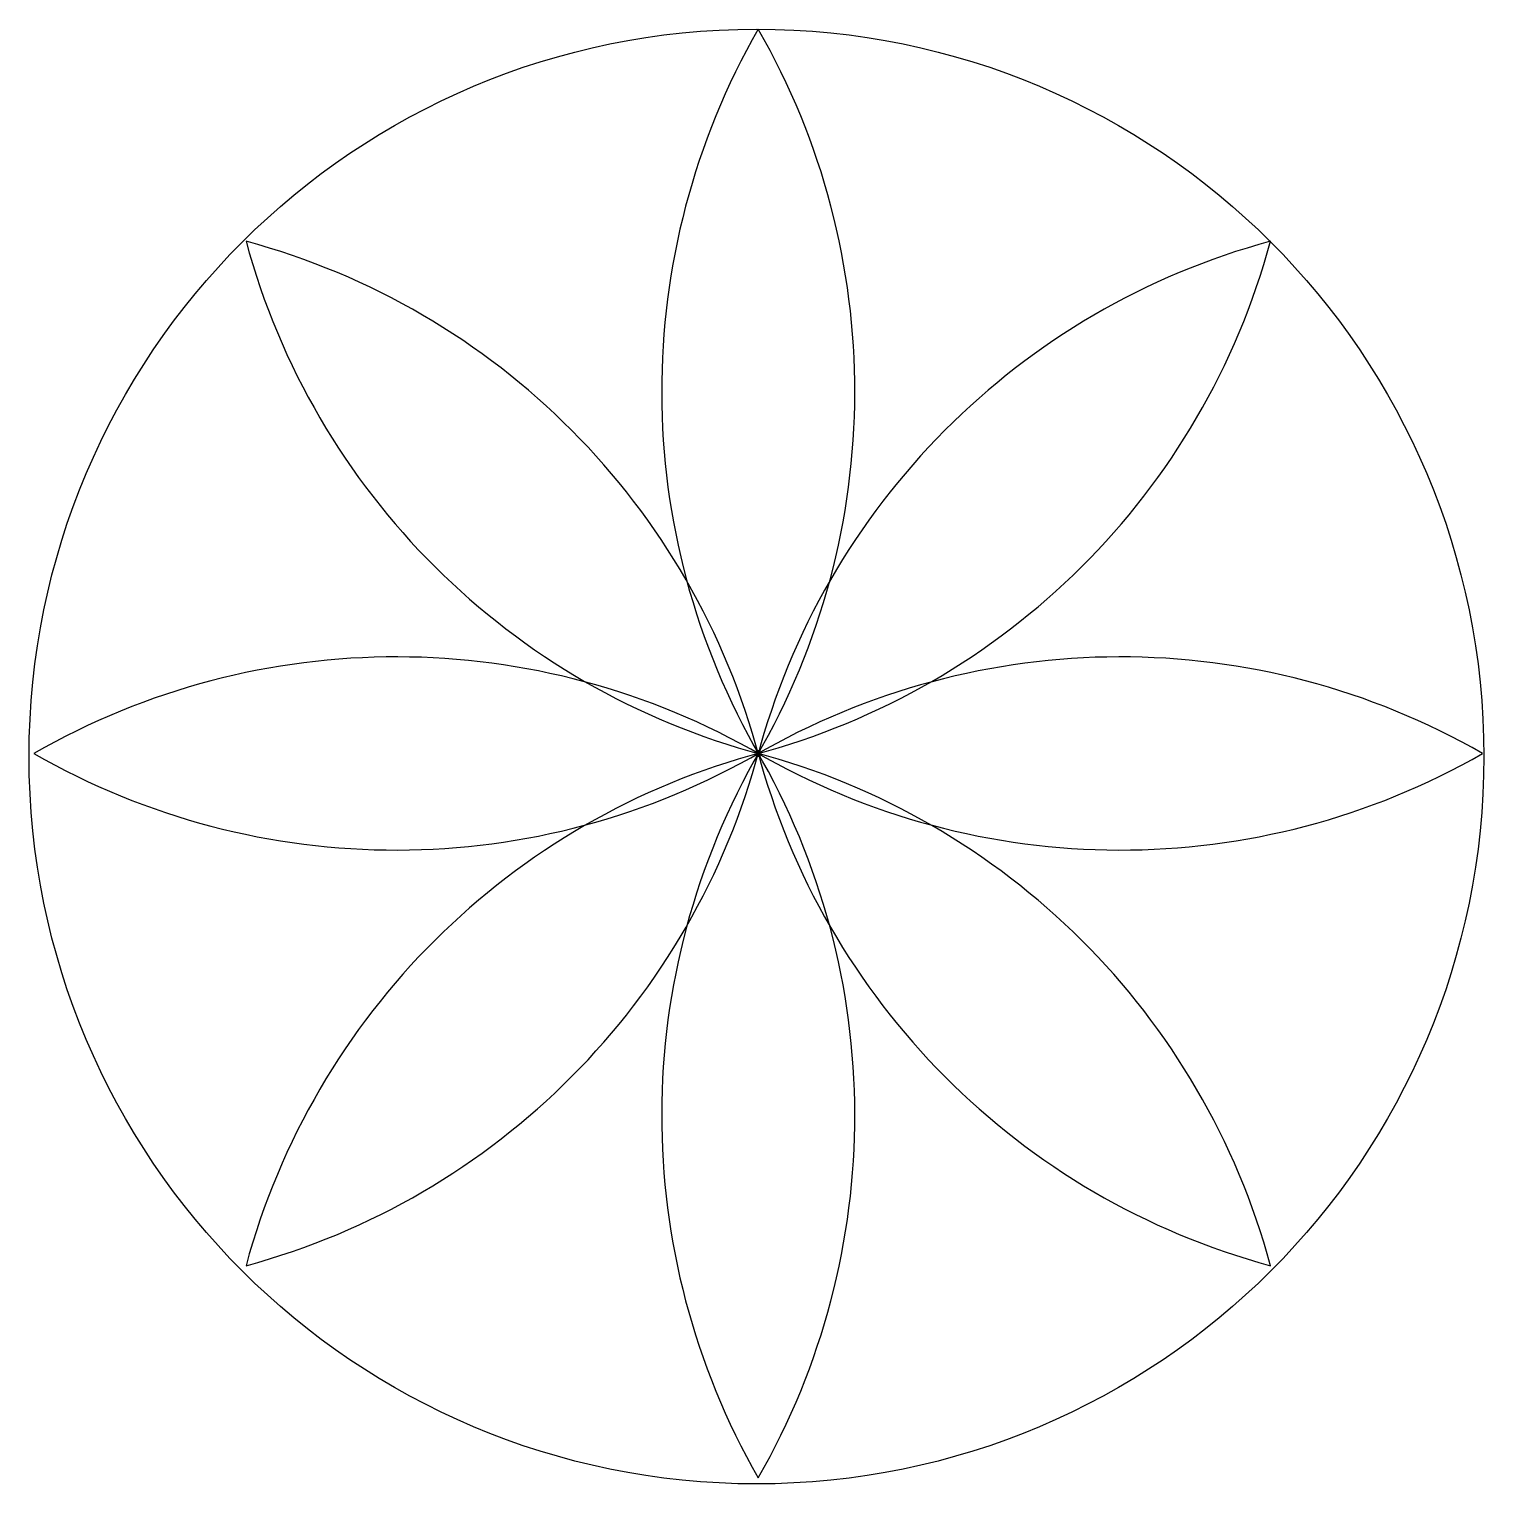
# Model space of a CAD drawing. Header units: inches. Extents: x -7.5 to 62.5, y -17.4 to 52.6.
import ezdxf

# ---------------------------------------------------------------- set-up
doc = ezdxf.new("R2010")
doc.units = ezdxf.units.IN
doc.header["$MEASUREMENT"] = 0

# ---------------------------------------------------------------- blocks, each defined once
blk = doc.blocks.new('*U2')
for centre, start, end in [((30.353, 0.073), 150.13775, 210.13775), ((-30.353, 0.073), 329.86225, 29.86225)]:
    blk.add_arc(centre, 35, start, end)
blk = doc.blocks.new('*U3')
at = {"color": 0, "linetype": 'ByBlock', "lineweight": -2, "transparency": 16777216}
blk.add_blockref('*U2', (27.559, 35.053), dxfattribs=at)
for p, rotation in [((15.287, 29.97), 45.00000000000001), ((39.83, 29.97), 314.9999999999999), ((10.204, 17.699), 90), ((44.913, 17.699), 270), ((15.287, 5.428), 135), ((39.83, 5.428), 225), ((27.559, 0.345), 180)]:
    blk.add_blockref('*U2', p, dxfattribs=dict(at, rotation=rotation))

msp = doc.modelspace()

# ---------------------------------------------------------------- linework, layer by layer
msp.add_circle((27.474, 17.553), 35)

# ---------------------------------------------------------------- block references
msp.add_blockref('*U3', (0, 0))

doc.saveas('drawing.dxf')
